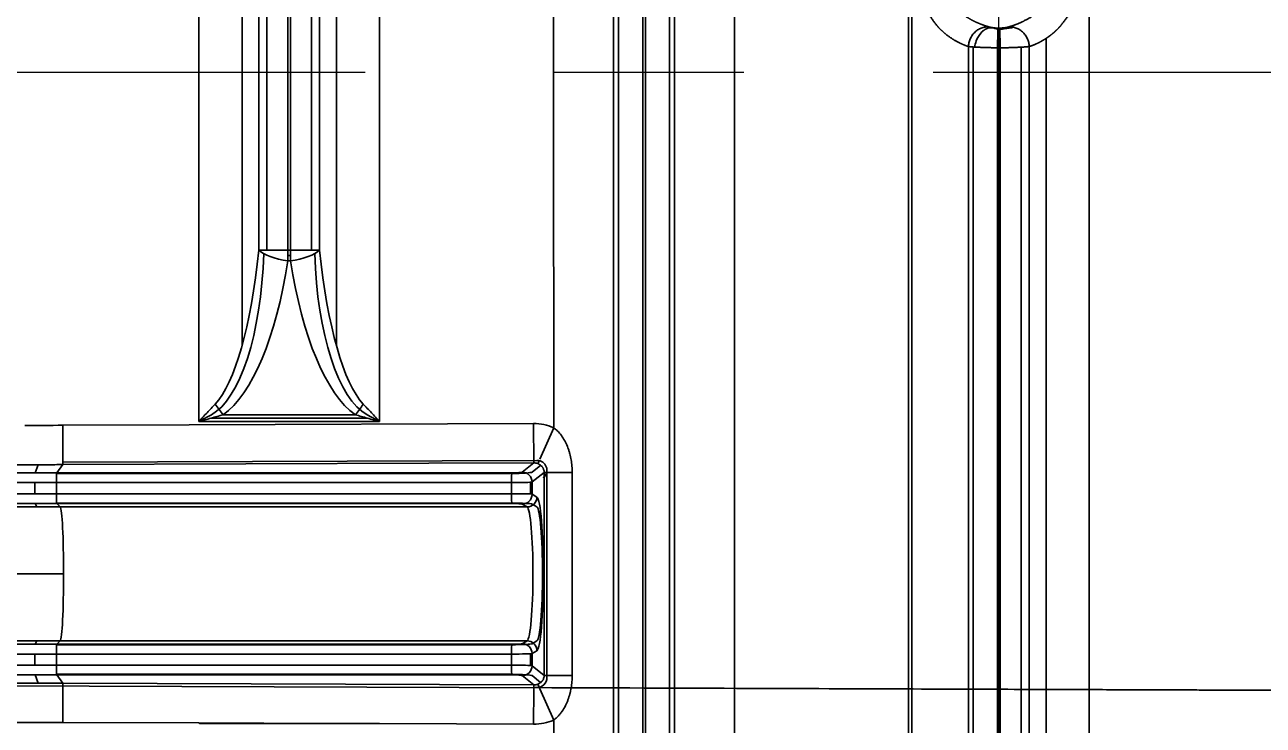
# Model space of a CAD drawing. Header units: millimetres. Extents: x -13 to 1082, y 396 to 866.
# Drawn here: x 172.4 to 235.6, y 625.9 to 661.7 of the extents above; entities that cross this region are included whole.
import ezdxf

# ---------------------------------------------------------------- set-up
doc = ezdxf.new("R2010")
doc.units = ezdxf.units.MM
doc.linetypes.add('CENTER', pattern=[50.8, 31.75, -6.35, 6.35, -6.35])
doc.layers.add('1', color=7, linetype='Continuous', true_color=0xffffff)
doc.layers.add('10', color=7, linetype='Continuous', true_color=0xffffff)

msp = doc.modelspace()

# ---------------------------------------------------------------- linework, layer by layer
at = {"layer": '1', "color": 1, "linetype": 'CENTER', "lineweight": 18}
msp.add_line((222.085, 656.816), (222.085, 672.816), dxfattribs=at)
at = {"layer": '10', "color": 1, "linetype": 'CENTER', "ltscale": 1.52}
for p, q in [((222.085, 469.236), (222.085, 849.236)), ((-12.915, 659.236), (457.085, 659.236))]:
    msp.add_line(p, q, dxfattribs=at)
at = {"layer": '10', "color": 7, "linetype": 'Continuous', "lineweight": 35}
for p, q in [((181.299, 641.428), (181.299, 696.245)), ((183.502, 692.37), (183.502, 645.303)), ((188.308, 692.37), (188.308, 645.303)), ((184.356, 687.502), (184.356, 650.171)), ((184.77, 650.171), (184.77, 687.502)), ((185.838, 687.502), (185.838, 650.171)), ((185.972, 650.171), (185.972, 687.502)), ((187.04, 687.502), (187.04, 650.171)), ((187.454, 650.171), (187.454, 687.502)), ((202.692, 607.029), (202.692, 687.546)), ((205.298, 687.502), (205.298, 607.029)), ((217.479, 668.332), (217.479, 607.029)), ((217.643, 607.029), (217.643, 668.22)), ((226.691, 607.029), (226.691, 668.332)), ((222.136, 661.483), (222.152, 660.48)), ((220.536, 607.765), (220.536, 660.544)), ((220.782, 660.519), (220.782, 607.791)), ((222.018, 607.842), (222.018, 660.48)), ((222.152, 660.48), (222.152, 607.842)), ((223.22, 660.512), (223.22, 607.804)), ((223.634, 660.544), (223.634, 607.765)), ((224.488, 660.956), (224.488, 607.295)), ((184.356, 650.171), (185.838, 650.171)), ((185.838, 650.171), (185.838, 649.621)), ((185.838, 650.171), (185.972, 650.171)), ((185.838, 649.888), (185.972, 649.888)), ((185.972, 650.171), (187.454, 650.171)), ((185.972, 650.171), (185.972, 649.621)), ((185.972, 649.621), (185.838, 649.621)), ((189.878, 641.604), (181.932, 641.604)), ((182.534, 641.77), (189.277, 641.77)), ((180.798, 641.265), (174.363, 641.238)), ((174.363, 641.238), (174.371, 639.23)), ((198.367, 641.323), (180.798, 641.259)), ((180.798, 641.259), (180.798, 641.265)), ((190.511, 641.428), (181.299, 641.428)), ((198.374, 639.318), (198.367, 641.323)), ((198.688, 639.517), (199.389, 641.111)), ((172.947, 638.813), (173.102, 639.227)), ((174.371, 639.23), (174.058, 638.813)), ((198.538, 639.449), (174.37, 639.361)), ((193.017, 639.299), (174.371, 639.23)), ((198.374, 639.318), (193.017, 639.299)), ((197.786, 638.847), (198.374, 639.318)), ((198.288, 638.848), (198.725, 639.198)), ((171.835, 638.813), (174.058, 638.813)), ((174.05, 638.78), (197.252, 638.78)), ((197.259, 638.813), (174.058, 638.813)), ((198.9, 638.835), (198.289, 638.346)), ((198.289, 637.724), (198.289, 638.346)), ((198.9, 638.835), (200.331, 638.835)), ((198.9, 638.835), (198.9, 628.487)), ((199.043, 628.376), (199.043, 638.946)), ((200.331, 628.487), (200.331, 638.835)), ((174.034, 638.312), (171.835, 638.312)), ((171.835, 637.75), (174.034, 637.75)), ((172.935, 637.75), (172.935, 638.312)), ((174.034, 638.312), (197.235, 638.312)), ((174.034, 638.312), (174.034, 637.75)), ((197.235, 637.75), (174.034, 637.75)), ((197.235, 638.312), (197.235, 637.75)), ((198.204, 637.733), (198.204, 638.334)), ((198.289, 637.724), (198.536, 637.576)), ((174.059, 637.248), (171.835, 637.248)), ((173.035, 637.074), (172.948, 637.248)), ((197.253, 637.273), (174.052, 637.273)), ((174.059, 637.248), (174.232, 637.074)), ((174.059, 637.248), (197.26, 637.248)), ((198.034, 637.074), (197.787, 637.222)), ((198.288, 637.222), (198.535, 637.074)), ((174.232, 637.074), (171.835, 637.074)), ((198.034, 637.074), (174.232, 637.074)), ((174.402, 633.661), (171.835, 633.661)), ((171.835, 630.249), (174.232, 630.249)), ((172.948, 630.075), (173.035, 630.249)), ((174.059, 630.075), (174.232, 630.249)), ((174.232, 630.249), (198.034, 630.249)), ((197.787, 630.1), (198.034, 630.249)), ((198.535, 630.249), (198.288, 630.101)), ((174.059, 630.075), (171.835, 630.075)), ((171.835, 629.573), (174.034, 629.573)), ((172.935, 629.011), (172.935, 629.573)), ((174.034, 629.573), (197.235, 629.573)), ((174.034, 629.011), (174.034, 629.573)), ((174.052, 630.05), (197.253, 630.05)), ((197.26, 630.075), (174.059, 630.075)), ((197.235, 629.573), (197.235, 629.011)), ((198.204, 628.989), (198.204, 629.59)), ((198.536, 629.747), (198.289, 629.599)), ((198.289, 628.977), (198.289, 629.599)), ((174.034, 629.011), (171.835, 629.011)), ((197.235, 629.011), (174.034, 629.011)), ((198.289, 628.977), (198.9, 628.487)), ((171.835, 628.51), (174.058, 628.51)), ((173.102, 628.096), (172.947, 628.51)), ((197.252, 628.543), (174.05, 628.543)), ((174.371, 628.092), (174.058, 628.51)), ((174.058, 628.51), (197.259, 628.51)), ((198.374, 628.005), (197.786, 628.476)), ((198.724, 628.126), (198.288, 628.475)), ((200.331, 628.487), (198.9, 628.487)), ((168.024, 627.966), (290.208, 627.538)), ((174.371, 628.092), (174.363, 626.087)), ((174.371, 628.092), (198.374, 628.005)), ((198.373, 627.74), (198.367, 626)), ((198.374, 628.005), (198.373, 627.74)), ((198.453, 627.874), (290.208, 627.538)), ((198.584, 628.043), (198.688, 627.806)), ((198.688, 627.806), (199.389, 626.212)), ((174.363, 626.087), (181.3, 626.062)), ((190.51, 626.028), (198.367, 626)), ((199.389, 626.212), (199.389, 607.029))]:
    msp.add_line(p, q, dxfattribs=at)
for radius, start in [(3.384, 268.75604), (3.334, 269.11565), (4.337, 269.11565)]:
    msp.add_arc((222.085, 664.816), radius, start, 270.88435, dxfattribs=at)
for centre, major_axis, ratio, start_param, end_param in [((181.299, 650.716), (0, 9.112), 0.36397, 3.334681, 4.632655), ((181.299, 655.417), (0, 13.53), 0.245123, 3.39501, 4.314194), ((185.838, 650.171), (-1.589, 0.243), 0.338534, 0.424744, 1.622583), ((185.972, 650.171), (1.589, 0.243), 0.338534, 4.660602, 5.858442), ((190.511, 650.716), (0, 9.112), 0.36397, 1.65053, 2.948823), ((190.511, 655.417), (0, 13.53), 0.245123, 1.968991, 2.888176), ((181.299, 654.867), (0, 13.53), 0.36397, 3.39501, 4.314194), ((190.511, 654.867), (0, 13.53), 0.36397, 1.968991, 2.888176), ((182.534, 642.32), (-0.932, 1.31), 0.20647, 1.424925, 1.853208), ((189.277, 642.32), (0.932, 1.31), 0.20647, 4.429977, 4.85826), ((171.835, 1331.668), (-690.437, 0), 1, 1.571651, 1.574458), ((198.361, 638.805), (1.972, 1.582), 0.993771, 0.478044, 0.895553), ((198.361, 638.805), (0.414, 0.332), 0.94674, 0.478074, 0.895553), ((198.537, 638.946), (0.394, 0.316), 0.993771, 4.733715, 7.178738), ((199.389, 641.111), (-0.809, -1.84), 0.000001, 5.832582, 6.184079), ((174.06, 638.312), (0, -0.503), 0.052336, 3.211406, 4.712389), ((197.261, 638.312), (0, -0.503), 0.052336, 3.211406, 4.712389), ((197.288, 638.347), (1.005, 0.002), 0.034915, 4.659965, 6.195855), ((197.288, 638.85), (1.005, 0.004), 0.06983, 4.676506, 6.190501), ((197.286, 638.848), (0.502, 0.002), 0.06983, 4.659772, 6.195662), ((197.788, 638.346), (-0.314, 0.392), 0.993771, 4.03958, 5.607942), ((174.06, 637.75), (0, -0.502), 0.052336, 4.712389, 6.230825), ((197.261, 637.75), (0, -0.502), 0.052336, 4.712389, 6.230825), ((197.288, 637.723), (-1.005, 0.001), 0.026168, 3.228895, 4.764785), ((197.788, 637.724), (0.259, 0.431), 0.994831, 3.682248, 5.251218), ((197.288, 637.22), (-1.005, 0.003), 0.052336, 3.234366, 4.746961), ((197.286, 637.221), (-0.502, 0.001), 0.052336, 3.229003, 4.764893), ((198.035, 637.576), (-0.259, -0.431), 0.994831, 0.540656, 2.109626), ((198.518, 633.661), (0, 3.919), 0.087209, 3.193953, 6.230825), ((174.223, 633.661), (0, -3.417), 0.052336, 0.05236, 3.089233), ((198.017, 633.661), (0, 3.417), 0.092337, 3.193953, 6.230825), ((198.52, 633.661), (0, 3.417), 0.087209, 3.191669, 6.233109), ((198.035, 629.747), (0.259, -0.431), 0.994831, 1.031967, 2.600937), ((174.06, 629.573), (0, 0.502), 0.052336, 0.05236, 1.570796), ((197.261, 629.573), (0, -0.502), 0.052336, 3.193953, 4.712389), ((197.288, 629.6), (1.005, 0.001), 0.026168, 4.659993, 6.195883), ((197.288, 630.103), (1.005, 0.003), 0.052336, 4.677817, 6.190412), ((197.286, 630.101), (0.502, 0.001), 0.052336, 4.659885, 6.195775), ((197.788, 629.599), (-0.259, 0.431), 0.994831, 4.17356, 5.74253), ((174.06, 629.011), (0, 0.503), 0.052336, 1.570796, 3.071779), ((197.261, 629.011), (0, -0.503), 0.052336, 4.712389, 6.213372), ((197.288, 628.976), (-1.005, 0.002), 0.034915, 3.228923, 4.764813), ((197.788, 628.977), (0.314, 0.392), 0.993771, 3.816836, 5.385198), ((197.288, 628.472), (-1.005, 0.004), 0.06983, 3.234277, 4.748272), ((197.286, 628.475), (-0.502, 0.002), 0.06983, 3.229116, 4.765006), ((198.361, 628.518), (-0.414, 0.332), 0.94674, 2.24604, 2.663507), ((198.361, 628.518), (1.972, -1.582), 0.993771, 5.387739, 5.805104)]:
    msp.add_ellipse(centre, major_axis=major_axis, ratio=ratio, start_param=start_param, end_param=end_param, dxfattribs=at)
for points, degree in [([(190.511, 696.069), (190.511, 641.604)], 1), ([(199.381, 696.415), (199.384, 677.98), (199.386, 659.545), (199.389, 641.111)], 3), ([(208.601, 607.029), (208.601, 636.768), (208.601, 666.506), (208.601, 696.245)], 3), ([(202.446, 607.029), (202.446, 633.853), (202.446, 660.677), (202.446, 687.502)], 3), ([(203.928, 607.029), (203.928, 633.853), (203.928, 660.677), (203.928, 687.502)], 3), ([(204.062, 687.502), (204.062, 660.677), (204.062, 633.853), (204.062, 607.029)], 3), ([(205.544, 687.502), (205.544, 660.678), (205.544, 633.853), (205.544, 607.029)], 3), ([(190.511, 641.604), (190.511, 641.428)], 1), ([(171.835, 639.226), (172.117, 639.226), (172.68, 639.226), (173.525, 639.228), (174.089, 639.229), (174.371, 639.23)], 3), ([(171.835, 628.097), (172.68, 628.097), (173.525, 628.096), (174.371, 628.092)], 3), ([(171.835, 626.092), (172.678, 626.092), (173.52, 626.09), (174.363, 626.087)], 3), ([(187.352, 626.04), (188.405, 626.039), (189.458, 626.037), (190.51, 626.036)], 3)]:
    msp.add_open_spline(points, degree=degree, dxfattribs=at)
for points, knots in [([(217.806, 664.816), (217.806, 664.8), (217.807, 664.766), (217.809, 664.716), (217.811, 664.665), (217.814, 664.614), (217.817, 664.562), (217.82, 664.509), (217.824, 664.456), (217.828, 664.402), (217.833, 664.348), (217.838, 664.293), (217.844, 664.238), (217.85, 664.182), (217.857, 664.125), (217.864, 664.068), (217.872, 664.011), (217.881, 663.952), (217.89, 663.894), (217.898, 663.842), (217.906, 663.798), (217.912, 663.762), (217.919, 663.726), (217.926, 663.689), (217.934, 663.653), (217.941, 663.617), (217.949, 663.581), (217.957, 663.545), (217.966, 663.509), (217.974, 663.473), (217.983, 663.438), (217.992, 663.402), (218.002, 663.367), (218.011, 663.332), (218.021, 663.296), (218.031, 663.261), (218.041, 663.227), (218.052, 663.192), (218.063, 663.157), (218.074, 663.123), (218.085, 663.088), (218.097, 663.054), (218.106, 663.027), (218.114, 663.003), (218.123, 662.98), (218.136, 662.945), (218.155, 662.898), (218.178, 662.841), (218.207, 662.773), (218.243, 662.695), (218.284, 662.608), (218.333, 662.511), (218.389, 662.405), (218.444, 662.308), (218.494, 662.224), (218.537, 662.154), (218.581, 662.086), (218.625, 662.019), (218.67, 661.952), (218.716, 661.887), (218.762, 661.824), (218.809, 661.761), (218.857, 661.699), (218.896, 661.649), (218.928, 661.61), (218.953, 661.581), (218.979, 661.551), (219.005, 661.521), (219.033, 661.491), (219.062, 661.461), (219.092, 661.43), (219.123, 661.4), (219.154, 661.369), (219.187, 661.338), (219.221, 661.307), (219.256, 661.277), (219.291, 661.246), (219.327, 661.215), (219.365, 661.185), (219.402, 661.155), (219.441, 661.125), (219.48, 661.095), (219.52, 661.066), (219.561, 661.037), (219.602, 661.008), (219.643, 660.98), (219.685, 660.953), (219.728, 660.926), (219.77, 660.899), (219.816, 660.872), (219.864, 660.844), (219.914, 660.816), (219.961, 660.79), (220.007, 660.765), (220.052, 660.742), (220.094, 660.721), (220.135, 660.701), (220.173, 660.683), (220.21, 660.666), (220.246, 660.65), (220.28, 660.636), (220.312, 660.622), (220.342, 660.61), (220.371, 660.599), (220.399, 660.588), (220.425, 660.579), (220.45, 660.57), (220.473, 660.562), (220.495, 660.555), (220.516, 660.549), (220.529, 660.545), (220.536, 660.544)], [0, 0, 0, 0, 0.008072, 0.016241, 0.024506, 0.032867, 0.041325, 0.049878, 0.058529, 0.067275, 0.076119, 0.085059, 0.094097, 0.103231, 0.112463, 0.121791, 0.131216, 0.140737, 0.150355, 0.160069, 0.166089, 0.172103, 0.178112, 0.184115, 0.190112, 0.196102, 0.202087, 0.208065, 0.214036, 0.220001, 0.225959, 0.23191, 0.237853, 0.24379, 0.249718, 0.255639, 0.261553, 0.267458, 0.273356, 0.279246, 0.285128, 0.291002, 0.296869, 0.299013, 0.303146, 0.309261, 0.317353, 0.32741, 0.339418, 0.353361, 0.369217, 0.38696, 0.406558, 0.427973, 0.441498, 0.45496, 0.468359, 0.481696, 0.494974, 0.508195, 0.52136, 0.534472, 0.547531, 0.560539, 0.566836, 0.573325, 0.580003, 0.586869, 0.593922, 0.601158, 0.608577, 0.616176, 0.623954, 0.631907, 0.640034, 0.648334, 0.656804, 0.665442, 0.674247, 0.683217, 0.692349, 0.701642, 0.711094, 0.720704, 0.730471, 0.740393, 0.750468, 0.760697, 0.771078, 0.781612, 0.794462, 0.807044, 0.819363, 0.831423, 0.843228, 0.854783, 0.866092, 0.877157, 0.887981, 0.898568, 0.90892, 0.919039, 0.928929, 0.938591, 0.948027, 0.957239, 0.96623, 0.975, 0.98355, 0.991883, 1, 1, 1, 1]), ([(218.908, 664.816), (218.908, 664.807), (218.908, 664.789), (218.909, 664.762), (218.909, 664.734), (218.91, 664.707), (218.911, 664.681), (218.912, 664.654), (218.914, 664.627), (218.915, 664.601), (218.917, 664.575), (218.919, 664.549), (218.922, 664.524), (218.924, 664.498), (218.927, 664.473), (218.929, 664.448), (218.932, 664.423), (218.936, 664.398), (218.939, 664.374), (218.942, 664.349), (218.946, 664.325), (218.95, 664.301), (218.954, 664.278), (218.958, 664.254), (218.962, 664.231), (218.966, 664.208), (218.971, 664.185), (218.976, 664.162), (218.98, 664.14), (218.985, 664.118), (218.99, 664.096), (218.995, 664.074), (219.001, 664.052), (219.006, 664.031), (219.011, 664.01), (219.017, 663.989), (219.023, 663.968), (219.028, 663.947), (219.034, 663.927), (219.04, 663.907), (219.046, 663.887), (219.052, 663.867), (219.058, 663.847), (219.064, 663.828), (219.071, 663.809), (219.077, 663.79), (219.083, 663.771), (219.09, 663.753), (219.096, 663.735), (219.103, 663.717), (219.109, 663.699), (219.116, 663.681), (219.123, 663.663), (219.129, 663.646), (219.136, 663.629), (219.143, 663.612), (219.15, 663.596), (219.156, 663.579), (219.163, 663.563), (219.19, 663.5), (219.24, 663.393), (219.316, 663.247), (219.397, 663.11), (219.48, 662.983), (219.565, 662.865), (219.652, 662.755), (219.739, 662.653), (219.825, 662.56), (219.896, 662.489), (219.95, 662.438), (219.987, 662.403), (220.025, 662.369), (220.063, 662.335), (220.101, 662.303), (220.139, 662.272), (220.177, 662.242), (220.215, 662.212), (220.253, 662.183), (220.291, 662.156), (220.329, 662.129), (220.366, 662.103), (220.404, 662.077), (220.441, 662.053), (220.478, 662.029), (220.515, 662.006), (220.551, 661.984), (220.588, 661.962), (220.624, 661.941), (220.66, 661.921), (220.695, 661.902), (220.73, 661.883), (220.765, 661.865), (220.8, 661.847), (220.834, 661.831), (220.868, 661.814), (220.901, 661.798), (220.934, 661.783), (220.967, 661.769), (220.999, 661.754), (221.031, 661.741), (221.062, 661.728), (221.093, 661.715), (221.124, 661.703), (221.154, 661.691), (221.183, 661.68), (221.212, 661.669), (221.241, 661.658), (221.269, 661.648), (221.296, 661.638), (221.324, 661.629), (221.35, 661.619), (221.376, 661.611), (221.402, 661.602), (221.427, 661.594), (221.451, 661.586), (221.475, 661.578), (221.499, 661.571), (221.521, 661.563), (221.544, 661.556), (221.565, 661.55), (221.587, 661.543), (221.6, 661.539), (221.607, 661.537)], [0, 0, 0, 0, 0.004786, 0.009542, 0.014267, 0.018961, 0.023624, 0.028257, 0.032859, 0.03743, 0.04197, 0.04648, 0.050959, 0.055407, 0.059825, 0.064212, 0.068568, 0.072894, 0.077189, 0.081453, 0.085687, 0.08989, 0.094063, 0.098204, 0.102316, 0.106396, 0.110447, 0.114466, 0.118455, 0.122413, 0.126341, 0.130239, 0.134105, 0.137942, 0.141748, 0.145523, 0.149268, 0.152982, 0.156666, 0.160319, 0.163942, 0.167535, 0.171097, 0.174629, 0.17813, 0.181601, 0.185042, 0.188452, 0.191832, 0.195182, 0.198501, 0.201791, 0.205049, 0.208278, 0.211476, 0.214644, 0.217782, 0.22089, 0.223967, 0.227015, 0.256857, 0.285702, 0.313571, 0.340491, 0.36649, 0.391597, 0.415846, 0.439276, 0.461926, 0.471826, 0.481688, 0.491515, 0.501309, 0.511073, 0.520811, 0.530524, 0.540216, 0.549889, 0.559547, 0.569193, 0.578829, 0.588458, 0.598083, 0.607708, 0.617334, 0.626966, 0.636606, 0.646256, 0.65592, 0.665601, 0.675301, 0.685024, 0.694772, 0.704548, 0.714354, 0.724195, 0.734071, 0.743986, 0.753943, 0.763944, 0.773992, 0.784089, 0.794239, 0.804442, 0.814703, 0.825022, 0.835404, 0.845849, 0.856361, 0.86694, 0.877591, 0.888315, 0.899113, 0.909988, 0.920943, 0.931978, 0.943097, 0.9543, 0.96559, 0.976969, 0.988439, 1, 1, 1, 1]), ([(222.563, 661.537), (222.568, 661.538), (222.579, 661.541), (222.595, 661.546), (222.611, 661.551), (222.627, 661.556), (222.644, 661.561), (222.66, 661.566), (222.677, 661.571), (222.693, 661.576), (222.71, 661.581), (222.726, 661.586), (222.743, 661.592), (222.76, 661.597), (222.777, 661.603), (222.793, 661.609), (222.81, 661.614), (222.827, 661.62), (222.845, 661.626), (222.862, 661.632), (222.879, 661.638), (222.896, 661.645), (222.914, 661.651), (222.931, 661.657), (222.948, 661.664), (222.966, 661.671), (222.984, 661.677), (223.001, 661.684), (223.019, 661.691), (223.037, 661.698), (223.054, 661.705), (223.072, 661.713), (223.09, 661.72), (223.108, 661.727), (223.126, 661.735), (223.144, 661.743), (223.162, 661.751), (223.181, 661.758), (223.199, 661.767), (223.217, 661.775), (223.235, 661.783), (223.254, 661.792), (223.272, 661.8), (223.291, 661.809), (223.309, 661.818), (223.327, 661.827), (223.346, 661.836), (223.381, 661.853), (223.433, 661.88), (223.505, 661.918), (223.579, 661.96), (223.657, 662.006), (223.736, 662.057), (223.823, 662.115), (223.915, 662.181), (224.011, 662.255), (224.105, 662.333), (224.197, 662.415), (224.264, 662.479), (224.306, 662.522), (224.325, 662.54), (224.344, 662.56), (224.362, 662.58), (224.381, 662.6), (224.401, 662.621), (224.42, 662.642), (224.439, 662.663), (224.458, 662.685), (224.478, 662.708), (224.497, 662.731), (224.517, 662.754), (224.536, 662.778), (224.556, 662.803), (224.575, 662.828), (224.595, 662.853), (224.615, 662.879), (224.634, 662.906), (224.654, 662.933), (224.673, 662.96), (224.692, 662.988), (224.712, 663.017), (224.731, 663.046), (224.75, 663.076), (224.769, 663.106), (224.788, 663.136), (224.807, 663.168), (224.826, 663.199), (224.844, 663.232), (224.862, 663.265), (224.881, 663.298), (224.898, 663.332), (224.916, 663.367), (224.934, 663.402), (224.951, 663.438), (224.968, 663.474), (224.984, 663.511), (225.001, 663.548), (225.017, 663.586), (225.032, 663.625), (225.048, 663.664), (225.062, 663.703), (225.077, 663.744), (225.091, 663.784), (225.105, 663.826), (225.118, 663.868), (225.131, 663.91), (225.143, 663.953), (225.155, 663.997), (225.167, 664.041), (225.177, 664.086), (225.188, 664.131), (225.197, 664.177), (225.206, 664.223), (225.215, 664.27), (225.223, 664.317), (225.23, 664.365), (225.236, 664.413), (225.242, 664.462), (225.247, 664.511), (225.252, 664.561), (225.255, 664.611), (225.258, 664.662), (225.26, 664.713), (225.262, 664.765), (225.262, 664.799), (225.262, 664.816)], [0, 0, 0, 0, 0.008019, 0.015971, 0.023855, 0.031672, 0.039422, 0.047105, 0.054722, 0.062273, 0.069758, 0.077177, 0.084531, 0.09182, 0.099045, 0.106205, 0.113301, 0.120333, 0.127302, 0.134208, 0.141052, 0.147833, 0.154552, 0.16121, 0.167807, 0.174344, 0.18082, 0.187236, 0.193593, 0.199891, 0.206131, 0.212314, 0.218439, 0.224507, 0.230519, 0.236475, 0.242376, 0.248223, 0.254016, 0.259755, 0.265442, 0.271077, 0.276661, 0.282194, 0.287677, 0.293112, 0.298498, 0.303836, 0.323075, 0.342605, 0.362458, 0.38266, 0.403238, 0.424216, 0.449085, 0.473617, 0.497852, 0.521833, 0.545603, 0.55052, 0.55549, 0.560513, 0.565589, 0.57072, 0.575905, 0.581145, 0.58644, 0.591792, 0.597201, 0.602666, 0.608189, 0.613769, 0.619408, 0.625105, 0.630862, 0.636678, 0.642553, 0.648489, 0.654485, 0.660542, 0.666659, 0.672839, 0.67908, 0.685383, 0.691748, 0.698176, 0.704666, 0.71122, 0.717837, 0.724518, 0.731262, 0.738071, 0.744944, 0.751882, 0.758884, 0.765951, 0.773084, 0.780282, 0.787545, 0.794874, 0.80227, 0.809731, 0.817259, 0.824854, 0.832515, 0.840243, 0.848038, 0.855901, 0.86383, 0.871828, 0.879893, 0.888026, 0.896227, 0.904497, 0.912834, 0.92124, 0.929715, 0.938259, 0.946871, 0.955552, 0.964303, 0.973123, 0.982012, 0.990971, 1, 1, 1, 1]), ([(223.634, 660.544), (223.638, 660.545), (223.645, 660.547), (223.656, 660.55), (223.666, 660.553), (223.677, 660.557), (223.689, 660.56), (223.7, 660.564), (223.711, 660.568), (223.723, 660.571), (223.734, 660.575), (223.746, 660.58), (223.758, 660.584), (223.77, 660.588), (223.782, 660.593), (223.795, 660.597), (223.807, 660.602), (223.819, 660.607), (223.832, 660.612), (223.845, 660.617), (223.858, 660.622), (223.87, 660.627), (223.883, 660.632), (223.896, 660.638), (223.91, 660.643), (223.923, 660.649), (223.936, 660.655), (223.95, 660.661), (223.963, 660.667), (223.977, 660.673), (223.99, 660.679), (224.004, 660.685), (224.018, 660.692), (224.031, 660.698), (224.045, 660.705), (224.059, 660.711), (224.073, 660.718), (224.087, 660.725), (224.101, 660.732), (224.115, 660.739), (224.129, 660.746), (224.143, 660.753), (224.157, 660.761), (224.172, 660.768), (224.186, 660.776), (224.2, 660.783), (224.214, 660.791), (224.228, 660.799), (224.243, 660.807), (224.257, 660.815), (224.271, 660.823), (224.285, 660.831), (224.3, 660.839), (224.314, 660.847), (224.328, 660.856), (224.342, 660.864), (224.357, 660.873), (224.371, 660.881), (224.385, 660.89), (224.399, 660.899), (224.413, 660.908), (224.428, 660.916), (224.442, 660.925), (224.456, 660.934), (224.47, 660.943), (224.484, 660.953), (224.498, 660.962), (224.512, 660.971), (224.526, 660.98), (224.54, 660.99), (224.554, 660.999), (224.567, 661.009), (224.581, 661.018), (224.595, 661.028), (224.608, 661.038), (224.622, 661.047), (224.636, 661.057), (224.649, 661.067), (224.663, 661.077), (224.676, 661.087), (224.689, 661.097), (224.702, 661.107), (224.716, 661.117), (224.729, 661.127), (224.742, 661.137), (224.755, 661.147), (224.768, 661.157), (224.78, 661.167), (224.793, 661.178), (224.806, 661.188), (224.818, 661.198), (224.831, 661.209), (224.843, 661.219), (224.856, 661.229), (224.868, 661.24), (224.88, 661.25), (224.892, 661.26), (224.904, 661.271), (224.916, 661.281), (224.928, 661.292), (224.94, 661.302), (224.951, 661.313), (224.963, 661.323), (224.974, 661.334), (224.985, 661.344), (224.997, 661.355), (225.008, 661.365), (225.019, 661.376), (225.03, 661.386), (225.041, 661.397), (225.051, 661.407), (225.062, 661.417), (225.073, 661.428), (225.083, 661.438), (225.093, 661.449), (225.104, 661.459), (225.114, 661.47), (225.124, 661.48), (225.134, 661.49), (225.144, 661.501), (225.153, 661.511), (225.163, 661.521), (225.172, 661.532), (225.182, 661.542), (225.191, 661.552), (225.2, 661.562), (225.209, 661.573), (225.218, 661.583), (225.227, 661.593), (225.235, 661.603), (225.244, 661.613), (225.252, 661.623), (225.261, 661.633), (225.278, 661.654), (225.303, 661.685), (225.337, 661.727), (225.37, 661.771), (225.404, 661.814), (225.436, 661.859), (225.469, 661.904), (225.501, 661.949), (225.532, 661.996), (225.564, 662.042), (225.594, 662.09), (225.625, 662.138), (225.655, 662.187), (225.684, 662.236), (225.709, 662.279), (225.73, 662.316), (225.747, 662.347), (225.764, 662.378), (225.781, 662.409), (225.798, 662.441), (225.815, 662.472), (225.831, 662.504), (225.847, 662.536), (225.863, 662.568), (225.879, 662.6), (225.895, 662.633), (225.911, 662.666), (225.926, 662.698), (225.941, 662.731), (225.956, 662.765), (225.971, 662.798), (225.986, 662.831), (226, 662.865), (226.014, 662.899), (226.028, 662.933), (226.042, 662.967), (226.052, 662.993), (226.06, 663.014), (226.066, 663.032), (226.076, 663.058), (226.087, 663.092), (226.102, 663.135), (226.118, 663.186), (226.136, 663.245), (226.156, 663.314), (226.18, 663.405), (226.206, 663.511), (226.231, 663.626), (226.251, 663.727), (226.268, 663.825), (226.285, 663.925), (226.3, 664.03), (226.313, 664.134), (226.325, 664.236), (226.335, 664.337), (226.344, 664.436), (226.351, 664.534), (226.356, 664.629), (226.361, 664.723), (226.363, 664.786), (226.365, 664.816)], [0, 0, 0, 0, 0.004395, 0.008773, 0.013136, 0.017483, 0.021814, 0.026128, 0.030427, 0.034709, 0.038976, 0.043227, 0.047461, 0.05168, 0.055883, 0.06007, 0.064241, 0.068396, 0.072536, 0.076659, 0.080767, 0.084859, 0.088935, 0.092996, 0.097041, 0.10107, 0.105083, 0.109081, 0.113063, 0.117029, 0.12098, 0.124915, 0.128834, 0.132738, 0.136626, 0.140498, 0.144355, 0.148196, 0.152021, 0.15583, 0.159624, 0.163403, 0.167165, 0.170912, 0.174643, 0.178359, 0.182058, 0.185742, 0.189411, 0.193063, 0.1967, 0.200321, 0.203926, 0.207515, 0.211089, 0.214647, 0.218189, 0.221715, 0.225225, 0.228719, 0.232198, 0.23566, 0.239107, 0.242538, 0.245953, 0.249352, 0.252735, 0.256102, 0.259453, 0.262787, 0.266106, 0.269409, 0.272695, 0.275966, 0.27922, 0.282458, 0.285679, 0.288884, 0.292072, 0.295245, 0.2984, 0.301539, 0.304661, 0.307767, 0.310856, 0.313928, 0.316983, 0.320021, 0.323042, 0.326046, 0.329033, 0.332003, 0.334956, 0.337891, 0.340809, 0.343709, 0.346592, 0.349457, 0.352305, 0.355135, 0.357947, 0.360742, 0.363518, 0.366277, 0.369018, 0.37174, 0.374444, 0.377131, 0.379798, 0.382448, 0.385078, 0.387691, 0.390284, 0.392859, 0.395416, 0.397953, 0.400471, 0.402971, 0.405451, 0.407913, 0.410355, 0.412777, 0.415181, 0.417565, 0.41993, 0.422275, 0.4246, 0.426906, 0.429192, 0.431458, 0.433705, 0.435931, 0.438138, 0.440324, 0.449454, 0.458606, 0.467782, 0.476981, 0.486205, 0.495452, 0.504725, 0.514022, 0.523345, 0.532693, 0.542066, 0.551463, 0.560883, 0.570325, 0.576108, 0.581901, 0.587705, 0.593519, 0.599344, 0.605179, 0.611025, 0.616881, 0.622747, 0.628624, 0.634512, 0.640409, 0.646317, 0.652236, 0.658165, 0.664104, 0.670053, 0.676013, 0.681983, 0.687964, 0.693955, 0.699957, 0.701665, 0.704764, 0.709258, 0.71515, 0.722445, 0.731147, 0.741262, 0.752795, 0.765752, 0.787086, 0.806126, 0.822851, 0.837251, 0.854799, 0.872064, 0.889046, 0.905746, 0.922163, 0.938299, 0.954151, 0.969719, 0.985002, 1, 1, 1, 1]), ([(221.607, 661.537), (221.55, 661.544), (221.49, 661.545), (221.366, 661.534), (221.302, 661.522), (221.174, 661.481), (221.11, 661.453), (220.988, 661.382), (220.929, 661.339), (220.822, 661.239), (220.773, 661.183), (220.689, 661.063), (220.654, 660.999), (220.597, 660.869), (220.576, 660.802), (220.546, 660.67), (220.538, 660.606), (220.536, 660.544)], [0, 0, 0, 0, 0.125, 0.125, 0.25, 0.25, 0.375, 0.375, 0.5, 0.5, 0.625, 0.625, 0.75, 0.75, 0.875, 0.875, 1, 1, 1, 1]), ([(222.012, 661.434), (221.955, 661.451), (221.898, 661.466), (221.807, 661.486), (221.774, 661.493), (221.727, 661.501), (221.715, 661.502), (221.696, 661.504), (221.689, 661.504), (221.669, 661.503), (221.656, 661.503), (221.591, 661.497), (221.539, 661.484), (221.435, 661.444), (221.384, 661.417), (221.28, 661.345), (221.228, 661.3), (221.081, 661.141), (220.989, 660.994), (220.892, 660.727), (220.868, 660.62), (220.856, 660.514)], [0, 0, 0, 0, 0.104623, 0.104623, 0.166921, 0.166921, 0.182496, 0.182496, 0.19807, 0.19807, 0.229219, 0.229219, 0.353816, 0.353816, 0.478412, 0.478412, 0.603009, 0.603009, 0.852202, 0.852202, 1, 1, 1, 1]), ([(221.607, 661.537), (221.608, 661.536), (221.611, 661.535), (221.615, 661.534), (221.62, 661.533), (221.624, 661.532), (221.629, 661.53), (221.634, 661.529), (221.64, 661.528), (221.645, 661.526), (221.651, 661.525), (221.657, 661.524), (221.663, 661.522), (221.669, 661.521), (221.675, 661.52), (221.682, 661.518), (221.689, 661.517), (221.696, 661.516), (221.703, 661.514), (221.711, 661.513), (221.718, 661.512), (221.726, 661.51), (221.734, 661.509), (221.743, 661.508), (221.751, 661.506), (221.76, 661.505), (221.768, 661.504), (221.78, 661.502), (221.793, 661.5), (221.81, 661.498), (221.826, 661.496), (221.842, 661.494), (221.859, 661.493), (221.876, 661.491), (221.893, 661.49), (221.91, 661.488), (221.927, 661.487), (221.944, 661.486), (221.962, 661.485), (221.98, 661.484), (221.998, 661.484), (222.016, 661.483), (222.028, 661.483), (222.034, 661.483)], [0, 0, 0, 0, 0.021618, 0.043075, 0.064377, 0.085534, 0.106551, 0.127438, 0.148203, 0.168854, 0.189399, 0.209848, 0.230208, 0.250488, 0.270699, 0.290847, 0.310944, 0.330997, 0.351016, 0.371011, 0.390991, 0.410965, 0.430942, 0.450932, 0.470945, 0.490989, 0.511074, 0.531209, 0.56595, 0.599917, 0.633162, 0.665744, 0.697724, 0.729165, 0.760137, 0.79071, 0.820959, 0.850959, 0.880788, 0.910527, 0.940255, 0.970053, 1, 1, 1, 1]), ([(222.136, 661.483), (222.14, 661.483), (222.146, 661.483), (222.155, 661.483), (222.165, 661.484), (222.174, 661.484), (222.183, 661.484), (222.192, 661.485), (222.201, 661.485), (222.21, 661.485), (222.22, 661.486), (222.229, 661.486), (222.238, 661.487), (222.247, 661.487), (222.255, 661.488), (222.264, 661.489), (222.273, 661.489), (222.282, 661.49), (222.291, 661.491), (222.299, 661.492), (222.308, 661.492), (222.317, 661.493), (222.325, 661.494), (222.334, 661.495), (222.342, 661.496), (222.351, 661.497), (222.359, 661.498), (222.368, 661.499), (222.376, 661.5), (222.384, 661.501), (222.396, 661.503), (222.411, 661.505), (222.428, 661.508), (222.444, 661.51), (222.459, 661.513), (222.474, 661.516), (222.488, 661.518), (222.501, 661.521), (222.513, 661.524), (222.525, 661.526), (222.536, 661.529), (222.546, 661.532), (222.555, 661.534), (222.56, 661.536), (222.563, 661.537)], [0, 0, 0, 0, 0.015517, 0.030984, 0.046411, 0.061811, 0.077193, 0.09257, 0.107952, 0.12335, 0.138776, 0.15424, 0.169754, 0.185328, 0.200973, 0.216699, 0.232518, 0.248439, 0.264472, 0.280627, 0.296913, 0.313341, 0.329919, 0.346656, 0.363561, 0.380643, 0.397908, 0.415366, 0.433023, 0.450888, 0.468967, 0.509169, 0.549208, 0.58916, 0.629098, 0.669097, 0.709233, 0.749579, 0.790207, 0.831189, 0.872593, 0.914487, 0.956935, 1, 1, 1, 1]), ([(222.137, 661.433), (222.213, 661.434), (222.289, 661.438), (222.529, 661.46), (222.69, 661.488), (222.838, 661.526)], [0, 0, 0, 0, 0.309732, 0.309732, 1, 1, 1, 1]), ([(222.563, 661.536), (222.618, 661.543), (222.677, 661.545), (222.798, 661.535), (222.861, 661.523), (222.987, 661.485), (223.05, 661.458), (223.172, 661.389), (223.23, 661.347), (223.339, 661.249), (223.388, 661.194), (223.475, 661.074), (223.511, 661.009), (223.57, 660.877), (223.593, 660.809), (223.623, 660.674), (223.632, 660.608), (223.634, 660.544)], [0, 0, 0, 0, 0.125, 0.125, 0.25, 0.25, 0.375, 0.375, 0.5, 0.5, 0.625, 0.625, 0.75, 0.75, 0.875, 0.875, 1, 1, 1, 1]), ([(220.536, 660.544), (220.539, 660.543), (220.544, 660.543), (220.552, 660.542), (220.561, 660.541), (220.57, 660.54), (220.579, 660.539), (220.588, 660.538), (220.597, 660.536), (220.607, 660.535), (220.617, 660.534), (220.627, 660.533), (220.638, 660.532), (220.648, 660.531), (220.659, 660.53), (220.67, 660.529), (220.682, 660.528), (220.693, 660.527), (220.705, 660.526), (220.717, 660.525), (220.729, 660.523), (220.742, 660.522), (220.754, 660.521), (220.767, 660.52), (220.78, 660.519), (220.793, 660.518), (220.807, 660.517), (220.82, 660.516), (220.834, 660.515), (220.848, 660.514), (220.863, 660.513), (220.877, 660.512), (220.892, 660.512), (220.907, 660.511), (220.922, 660.51), (220.937, 660.509), (220.952, 660.508), (220.968, 660.508), (220.983, 660.507), (220.999, 660.506), (221.015, 660.506), (221.032, 660.505), (221.048, 660.505), (221.065, 660.504), (221.082, 660.504), (221.099, 660.503), (221.116, 660.503), (221.136, 660.503), (221.16, 660.502), (221.187, 660.502), (221.215, 660.501), (221.243, 660.5), (221.272, 660.5), (221.302, 660.499), (221.332, 660.498), (221.363, 660.497), (221.395, 660.496), (221.427, 660.495), (221.46, 660.493), (221.493, 660.492), (221.527, 660.491), (221.562, 660.49), (221.597, 660.489), (221.633, 660.488), (221.669, 660.486), (221.706, 660.485), (221.743, 660.484), (221.781, 660.483), (221.82, 660.482), (221.858, 660.482), (221.898, 660.481), (221.938, 660.48), (221.978, 660.48), (222.005, 660.48), (222.018, 660.48)], [0, 0, 0, 0, 0.010894, 0.021789, 0.032685, 0.043581, 0.054478, 0.065376, 0.076275, 0.087175, 0.098076, 0.108978, 0.119882, 0.130788, 0.141695, 0.152603, 0.163513, 0.174425, 0.185339, 0.196255, 0.207173, 0.218093, 0.229015, 0.239939, 0.250866, 0.261795, 0.272727, 0.283661, 0.294599, 0.305539, 0.316481, 0.327427, 0.338376, 0.349329, 0.360284, 0.371243, 0.382206, 0.393172, 0.404141, 0.415113, 0.426089, 0.437069, 0.448052, 0.459039, 0.470029, 0.481023, 0.49202, 0.503021, 0.519787, 0.536736, 0.553869, 0.571187, 0.588692, 0.606382, 0.624261, 0.642328, 0.660583, 0.679027, 0.69766, 0.716483, 0.735496, 0.7547, 0.774094, 0.793679, 0.813454, 0.833421, 0.853578, 0.873927, 0.894465, 0.915194, 0.936113, 0.95722, 0.978516, 1, 1, 1, 1]), ([(222.152, 660.48), (222.159, 660.48), (222.172, 660.48), (222.193, 660.48), (222.214, 660.48), (222.234, 660.48), (222.255, 660.48), (222.276, 660.481), (222.298, 660.481), (222.319, 660.481), (222.34, 660.481), (222.362, 660.482), (222.383, 660.482), (222.405, 660.482), (222.427, 660.483), (222.449, 660.483), (222.471, 660.483), (222.492, 660.484), (222.515, 660.484), (222.537, 660.485), (222.559, 660.485), (222.581, 660.486), (222.603, 660.486), (222.626, 660.487), (222.648, 660.488), (222.67, 660.488), (222.693, 660.489), (222.715, 660.49), (222.737, 660.49), (222.76, 660.491), (222.782, 660.492), (222.804, 660.493), (222.827, 660.494), (222.849, 660.495), (222.871, 660.495), (222.893, 660.496), (222.915, 660.497), (222.937, 660.498), (222.959, 660.499), (222.981, 660.5), (223.003, 660.501), (223.043, 660.503), (223.105, 660.506), (223.193, 660.511), (223.291, 660.516), (223.369, 660.521), (223.425, 660.525), (223.459, 660.528), (223.49, 660.53), (223.518, 660.532), (223.543, 660.535), (223.566, 660.537), (223.586, 660.538), (223.604, 660.54), (223.62, 660.542), (223.63, 660.543), (223.634, 660.544)], [0, 0, 0, 0, 0.010815, 0.021704, 0.032666, 0.043702, 0.054813, 0.065997, 0.077254, 0.088585, 0.099989, 0.111467, 0.123017, 0.13464, 0.146336, 0.158104, 0.169944, 0.181856, 0.193839, 0.205894, 0.218021, 0.230218, 0.242487, 0.254828, 0.267239, 0.279721, 0.292274, 0.304897, 0.31759, 0.330353, 0.343186, 0.356089, 0.369061, 0.382103, 0.395214, 0.408395, 0.421645, 0.434965, 0.448353, 0.46181, 0.475335, 0.488929, 0.536928, 0.596108, 0.666404, 0.747754, 0.779541, 0.809859, 0.838713, 0.866107, 0.892045, 0.916531, 0.939567, 0.961156, 0.9813, 1, 1, 1, 1]), ([(181.299, 641.428), (181.316, 641.446), (181.334, 641.465), (181.368, 641.503), (181.42, 641.559), (181.472, 641.615), (181.576, 641.727), (181.646, 641.802), (181.853, 642.025), (181.992, 642.173), (182.13, 642.32)], [0, 0, 0, 0, 0.0625, 0.0625, 0.125, 0.25, 0.25, 0.5, 0.5, 1, 1, 1, 1]), ([(189.68, 642.32), (189.818, 642.173), (189.957, 642.025), (190.164, 641.802), (190.234, 641.727), (190.338, 641.615), (190.39, 641.559), (190.442, 641.503), (190.476, 641.465), (190.494, 641.446), (190.511, 641.428)], [0, 0, 0, 0, 0.5, 0.5, 0.75, 0.75, 0.875, 0.9375, 0.9375, 1, 1, 1, 1]), ([(181.299, 641.428), (181.382, 641.473), (181.467, 641.52), (181.634, 641.611), (181.717, 641.656), (181.845, 641.725), (181.89, 641.749), (181.935, 641.773)], [0, 0, 0, 0, 0.393098, 0.393098, 0.786197, 0.786197, 1, 1, 1, 1]), ([(182.534, 641.77), (182.328, 641.714), (182.122, 641.657), (181.814, 641.571), (181.711, 641.542), (181.556, 641.499), (181.505, 641.485), (181.402, 641.456), (181.35, 641.442), (181.299, 641.428)], [0, 0, 0, 0, 0.5, 0.5, 0.75, 0.75, 0.875, 0.875, 1, 1, 1, 1]), ([(190.511, 641.428), (190.46, 641.442), (190.408, 641.456), (190.305, 641.485), (190.254, 641.499), (190.099, 641.542), (189.996, 641.571), (189.688, 641.657), (189.482, 641.714), (189.277, 641.77)], [0, 0, 0, 0, 0.125, 0.125, 0.25, 0.25, 0.5, 0.5, 1, 1, 1, 1]), ([(189.876, 641.773), (189.92, 641.749), (189.963, 641.726), (190.091, 641.657), (190.175, 641.612), (190.343, 641.52), (190.428, 641.473), (190.511, 641.428)], [0, 0, 0, 0, 0.20719, 0.20719, 0.603595, 0.603595, 1, 1, 1, 1]), ([(199.389, 641.111), (199.411, 641.095), (199.432, 641.079), (199.474, 641.046), (199.495, 641.029), (199.555, 640.976), (199.593, 640.939), (199.702, 640.823), (199.768, 640.74), (199.888, 640.563), (199.941, 640.472), (200.037, 640.283), (200.079, 640.186), (200.134, 640.037), (200.151, 639.986), (200.183, 639.885), (200.198, 639.834), (200.239, 639.68), (200.261, 639.576), (200.287, 639.42), (200.295, 639.367), (200.308, 639.261), (200.314, 639.208), (200.327, 639.049), (200.331, 638.942), (200.331, 638.835)], [0, 0, 0, 0, 0.03125, 0.03125, 0.0625, 0.0625, 0.125, 0.125, 0.25, 0.25, 0.375, 0.375, 0.5, 0.5, 0.5625, 0.5625, 0.625, 0.625, 0.75, 0.75, 0.8125, 0.8125, 0.875, 0.875, 1, 1, 1, 1]), ([(198.9, 638.835), (198.9, 638.848), (198.9, 638.867), (198.898, 638.887), (198.897, 638.9), (198.896, 638.906), (198.891, 638.939), (198.884, 638.964), (198.872, 639), (198.867, 639.011), (198.857, 639.034), (198.851, 639.045), (198.84, 639.065), (198.834, 639.076), (198.821, 639.095), (198.814, 639.104), (198.793, 639.131), (198.778, 639.148), (198.754, 639.171), (198.746, 639.179), (198.728, 639.194), (198.719, 639.201), (198.692, 639.222), (198.672, 639.235), (198.641, 639.253), (198.63, 639.258), (198.607, 639.27), (198.596, 639.275), (198.584, 639.28)], [0, 0, 0, 0, 0.0625, 0.09375, 0.09375, 0.125, 0.125, 0.25, 0.25, 0.3125, 0.3125, 0.375, 0.375, 0.4375, 0.4375, 0.5, 0.5, 0.625, 0.625, 0.6875, 0.6875, 0.75, 0.75, 0.875, 0.875, 0.9375, 0.9375, 1, 1, 1, 1]), ([(198.859, 638.56), (198.871, 638.57), (198.883, 638.581), (198.986, 638.683), (199.042, 638.814), (199.043, 638.946)], [0, 0, 0, 0, 0.105735, 0.105735, 1, 1, 1, 1]), ([(198.453, 627.874), (198.482, 627.868), (198.512, 627.866), (198.672, 627.866), (198.801, 627.921), (198.987, 628.107), (199.043, 628.239), (199.043, 628.374), (199.043, 628.375), (199.043, 628.376)], [0, 0, 0, 0, 0.10392, 0.10392, 0.549964, 0.549964, 0.996008, 0.996008, 1, 1, 1, 1]), ([(198.584, 628.043), (198.608, 628.053), (198.63, 628.064), (198.662, 628.082), (198.672, 628.088), (198.692, 628.101), (198.701, 628.108), (198.729, 628.129), (198.746, 628.143), (198.77, 628.167), (198.778, 628.175), (198.793, 628.192), (198.8, 628.201), (198.821, 628.228), (198.834, 628.247), (198.857, 628.289), (198.868, 628.311), (198.884, 628.359), (198.891, 628.384), (198.899, 628.436), (198.9, 628.462), (198.9, 628.487)], [0, 0, 0, 0, 0.125, 0.125, 0.1875, 0.1875, 0.25, 0.25, 0.375, 0.375, 0.4375, 0.4375, 0.5, 0.5, 0.625, 0.625, 0.75, 0.75, 0.875, 0.875, 1, 1, 1, 1]), ([(199.389, 626.212), (199.433, 626.243), (199.475, 626.276), (199.555, 626.347), (199.593, 626.384), (199.667, 626.462), (199.701, 626.502), (199.767, 626.585), (199.799, 626.628), (199.888, 626.759), (199.941, 626.85), (200.001, 626.969), (200.013, 626.993), (200.035, 627.041), (200.068, 627.114), (200.098, 627.188), (200.153, 627.337), (200.185, 627.438), (200.225, 627.592), (200.237, 627.643), (200.26, 627.748), (200.27, 627.8), (200.296, 627.957), (200.309, 628.063), (200.327, 628.274), (200.331, 628.381), (200.331, 628.487)], [0, 0, 0, 0, 0.0625, 0.0625, 0.125, 0.125, 0.1875, 0.1875, 0.25, 0.25, 0.375, 0.375, 0.40625, 0.40625, 0.4375, 0.5, 0.5, 0.625, 0.625, 0.6875, 0.6875, 0.75, 0.75, 0.875, 0.875, 1, 1, 1, 1]), ([(181.3, 626.055), (181.308, 626.051), (181.325, 626.041), (181.342, 626.032), (181.351, 626.027)], [0, 0, 0, 0, 0.501109, 1, 1, 1, 1]), ([(181.351, 626.027), (181.412, 626.027), (181.473, 626.027), (181.925, 626.028), (182.316, 626.029), (183.255, 626.031), (183.803, 626.032), (185.352, 626.036), (186.352, 626.038), (187.352, 626.04)], [0, 0, 0, 0, 0.030584, 0.030584, 0.225837, 0.225837, 0.499962, 0.499962, 1, 1, 1, 1])]:
    msp.add_open_spline(points, degree=3, knots=knots, dxfattribs=at)
for points, weights, degree in [([(222.018, 660.48), (222.027, 661.052), (222.033, 661.454), (222.034, 661.483)], [1.12381654835, 0.936267470964, 0.961783550642, 1.20036478738], 3), ([(181.3, 626.047), (184.327, 626.044), (187.352, 626.04)], [0.500001683379, 0.499998316621, 0.500001683379], 2)]:
    msp.add_rational_spline(points, weights, degree=degree, dxfattribs=at)

doc.saveas('drawing.dxf')
